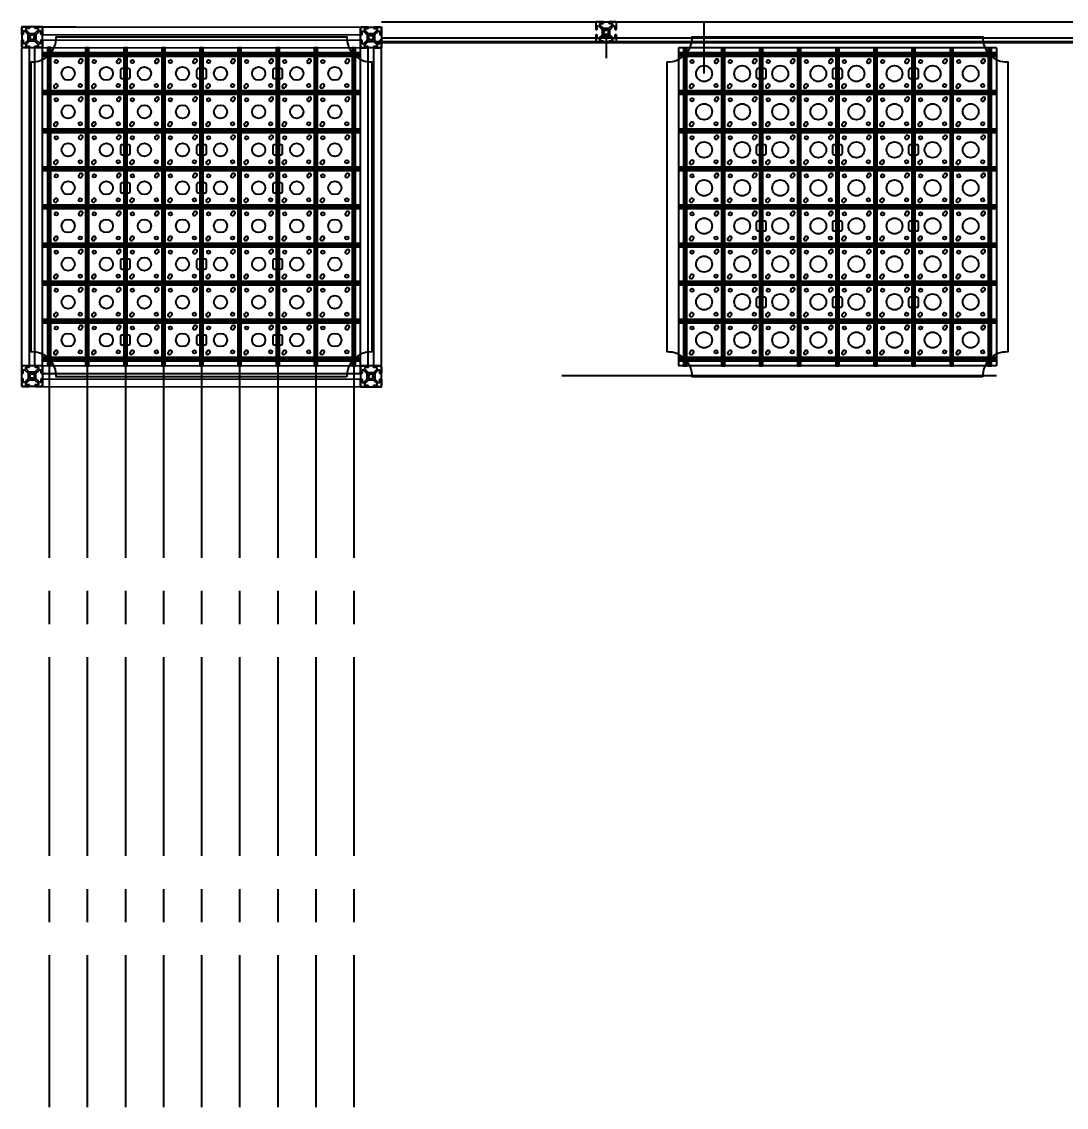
# Model space of a CAD drawing. Header units: millimetres. Extents: x -4815 to 20749, y -4662 to 5111.
# Drawn here: x 3226.88 to 3266.31, y 851.57 to 892.53 of the extents above; entities that cross this region are included whole.
import ezdxf

# ---------------------------------------------------------------- set-up
doc = ezdxf.new("R2010")
doc.units = ezdxf.units.MM
doc.header["$LTSCALE"] = 10
doc.header["$MEASUREMENT"] = 0
doc.linetypes.add('CENTER2', pattern=[1.125, 0.75, -0.125, 0.125, -0.125])
for name, color, linetype in [('A-ANNO-CNTR', 10, 'CENTER2'), ('A-SECT-___2', 2, 'Continuous'), ('A-SECT-___5', 5, 'Continuous'), ('A-TTBL-___3', 3, 'Continuous')]:
    doc.layers.add(name, color=color, linetype=linetype)

# ---------------------------------------------------------------- blocks, each defined once
blk = doc.blocks.new('8020 section')
at = {"layer": 'A-SECT-___2', "lineweight": 40, "transparency": 33554687}
for points in [[(0.393, 0.334, 0.414214), (0.334, 0.393), (0.206, 0.393), (0.123, 0.393, 0.414214), (0.103, 0.374), (0.103, 0.354, 0.414214), (0.123, 0.334), (0.216, 0.334, -0.414214), (0.236, 0.314), (0.236, 0.286, -0.198912), (0.23, 0.272), (0.108, 0.15, -0.198912), (0.094, 0.144), (-0.094, 0.144, -0.198912), (-0.108, 0.15), (-0.23, 0.272, -0.198912), (-0.236, 0.286), (-0.236, 0.314, -0.414214), (-0.216, 0.334), (-0.123, 0.334, 0.414214), (-0.103, 0.354), (-0.103, 0.374, 0.414214), (-0.123, 0.393), (-0.334, 0.393, 0.414214), (-0.394, 0.334), (-0.394, 0.123, 0.414375), (-0.374, 0.103), (-0.354, 0.103, 0.414214), (-0.334, 0.123), (-0.334, 0.216, -0.414214), (-0.314, 0.236), (-0.286, 0.236, -0.198912), (-0.272, 0.23), (-0.15, 0.108, -0.198912), (-0.144, 0.094), (-0.144, -0.094, -0.198912), (-0.15, -0.108), (-0.272, -0.23, -0.198912), (-0.286, -0.236), (-0.314, -0.236, -0.414214), (-0.334, -0.216), (-0.334, -0.123, 0.414214), (-0.354, -0.103), (-0.374, -0.103, 0.414214), (-0.394, -0.123), (-0.394, -0.334, 0.414649), (-0.334, -0.394), (-0.123, -0.394, 0.414375), (-0.103, -0.374), (-0.103, -0.354, 0.414214), (-0.123, -0.334), (-0.216, -0.334, -0.414214), (-0.236, -0.314), (-0.236, -0.286, -0.198912), (-0.23, -0.272), (-0.108, -0.15, -0.198912), (-0.094, -0.144), (0.094, -0.144, -0.198912), (0.108, -0.15), (0.23, -0.272, -0.198912), (0.236, -0.286), (0.236, -0.314, -0.414214), (0.216, -0.334), (0.123, -0.334, 0.414214), (0.103, -0.354), (0.103, -0.374, 0.414214), (0.123, -0.394), (0.334, -0.394, 0.41465), (0.393, -0.334), (0.393, -0.123, 0.414214), (0.374, -0.103), (0.354, -0.103, 0.414214), (0.334, -0.123), (0.334, -0.216, -0.414214), (0.314, -0.236), (0.286, -0.236, -0.198912), (0.272, -0.23), (0.15, -0.108, -0.198912), (0.144, -0.094), (0.144, 0.094, -0.198912), (0.15, 0.108), (0.272, 0.23, -0.198912), (0.286, 0.236), (0.314, 0.236, -0.414214), (0.334, 0.216), (0.334, 0.123, 0.414214), (0.354, 0.103), (0.374, 0.103, 0.414214), (0.393, 0.123)], [(0.091, 0.084, -0.584618), (0.076, 0.032, -0.199467), (0.076, -0.032, -0.584618), (0.091, -0.084), (0.084, -0.091, -0.584618), (0.032, -0.076, -0.199467), (-0.032, -0.076, -0.584618), (-0.084, -0.091), (-0.091, -0.084, -0.584618), (-0.076, -0.032, -0.199467), (-0.076, 0.032, -0.584618), (-0.091, 0.084), (-0.084, 0.091, -0.584618), (-0.032, 0.076, -0.199467), (0.032, 0.076, -0.584618), (0.084, 0.091)]]:
    blk.add_lwpolyline(points, format="xyb", close=True, dxfattribs=at)

msp = doc.modelspace()

# ---------------------------------------------------------------- linework, layer by layer
at = {"color": 7, "linetype": 'Continuous', "lineweight": 25, "transparency": 33554687}
msp.add_line((3240.204, 891.853), (3240.204, 892.041), dxfattribs=at)
at = {"layer": 'A-ANNO-CNTR', "lineweight": 40, "transparency": 33554687}
for p, q in [((3227.917, 879.804), (3227.917, 851.569)), ((3229.354, 879.804), (3229.354, 851.569)), ((3230.792, 879.804), (3230.792, 851.569)), ((3232.229, 879.804), (3232.229, 851.569)), ((3233.667, 879.804), (3233.667, 851.569)), ((3235.104, 879.804), (3235.104, 851.569)), ((3236.542, 879.804), (3236.542, 851.569)), ((3237.979, 879.804), (3237.979, 851.569)), ((3239.417, 879.804), (3239.417, 851.569))]:
    msp.add_line(p, q, dxfattribs=at)
at = {"layer": 'A-SECT-___5', "lineweight": 40, "transparency": 33554687}
for points in [[(3239.151, 879.126), (3228.183, 879.126, 0.436603), (3227.239, 880.07), (3227.239, 891.016, 0.436603), (3228.183, 891.96), (3239.151, 891.96, 0.436603), (3240.095, 891.016), (3240.095, 880.07, 0.436603)], [(3263.151, 879.126), (3252.183, 879.126, 0.436603), (3251.239, 880.07), (3251.239, 891.016, 0.436603), (3252.183, 891.96), (3263.151, 891.96, 0.436603), (3264.095, 891.016), (3264.095, 880.07, 0.436603)], [(3229.146, 891.003, 1.508577), (3229.065, 891.085, 1.508577)], [(3230.502, 891.085, 1.508577), (3230.584, 891.003, 1.508577)], [(3231.94, 891.085, 1.508577), (3232.021, 891.003, 1.508577)], [(3233.377, 891.085, 1.508577), (3233.459, 891.003, 1.508577)], [(3234.815, 891.085, 1.508577), (3234.896, 891.003, 1.508577)], [(3236.252, 891.085, 1.508577), (3236.334, 891.003, 1.508577)], [(3237.69, 891.085, 1.508577), (3237.771, 891.003, 1.508577)], [(3239.127, 891.085, 1.508577), (3239.209, 891.003, 1.508577)], [(3253.146, 891.003, 1.508577), (3253.065, 891.085, 1.508577)], [(3254.502, 891.085, 1.508577), (3254.584, 891.003, 1.508577)], [(3255.94, 891.085, 1.508577), (3256.021, 891.003, 1.508577)], [(3257.377, 891.085, 1.508577), (3257.459, 891.003, 1.508577)], [(3258.815, 891.085, 1.508577), (3258.896, 891.003, 1.508577)], [(3260.252, 891.085, 1.508577), (3260.334, 891.003, 1.508577)], [(3261.69, 891.085, 1.508577), (3261.771, 891.003, 1.508577)], [(3263.127, 891.085, 1.508577), (3263.209, 891.003, 1.508577)], [(3230.917, 890.386, 0.414214), (3230.979, 890.449), (3230.979, 890.699, 0.414214), (3230.917, 890.761), (3230.667, 890.761, 0.414214), (3230.604, 890.699), (3230.604, 890.449, 0.414214), (3230.667, 890.386)], [(3233.792, 890.386, 0.414214), (3233.854, 890.449), (3233.854, 890.699, 0.414214), (3233.792, 890.761), (3233.542, 890.761, 0.414214), (3233.479, 890.699), (3233.479, 890.449, 0.414214), (3233.542, 890.386)], [(3236.667, 890.386, 0.414214), (3236.729, 890.449), (3236.729, 890.699, 0.414214), (3236.667, 890.761), (3236.417, 890.761, 0.414214), (3236.354, 890.699), (3236.354, 890.449, 0.414214), (3236.417, 890.386)], [(3254.917, 890.386, 0.414214), (3254.979, 890.449), (3254.979, 890.699, 0.414214), (3254.917, 890.761), (3254.667, 890.761, 0.414214), (3254.604, 890.699), (3254.604, 890.449, 0.414214), (3254.667, 890.386)], [(3257.792, 890.386, 0.414214), (3257.854, 890.449), (3257.854, 890.699, 0.414214), (3257.792, 890.761), (3257.542, 890.761, 0.414214), (3257.479, 890.699), (3257.479, 890.449, 0.414214), (3257.542, 890.386)], [(3260.667, 890.386, 0.414214), (3260.729, 890.449), (3260.729, 890.699, 0.414214), (3260.667, 890.761), (3260.417, 890.761, 0.414214), (3260.354, 890.699), (3260.354, 890.449, 0.414214), (3260.417, 890.386)], [(3228.206, 890.063, 1.508577), (3228.125, 890.145, 1.508577)], [(3229.562, 890.145, 1.508577), (3229.644, 890.063, 1.508577)], [(3231, 890.145, 1.508577), (3231.081, 890.063, 1.508577)], [(3232.437, 890.145, 1.508577), (3232.519, 890.063, 1.508577)], [(3233.875, 890.145, 1.508577), (3233.956, 890.063, 1.508577)], [(3235.312, 890.145, 1.508577), (3235.394, 890.063, 1.508577)], [(3236.75, 890.145, 1.508577), (3236.831, 890.063, 1.508577)], [(3238.187, 890.145, 1.508577), (3238.269, 890.063, 1.508577)], [(3252.206, 890.063, 1.508577), (3252.125, 890.145, 1.508577)], [(3253.562, 890.145, 1.508577), (3253.644, 890.063, 1.508577)], [(3255, 890.145, 1.508577), (3255.081, 890.063, 1.508577)], [(3256.437, 890.145, 1.508577), (3256.519, 890.063, 1.508577)], [(3257.875, 890.145, 1.508577), (3257.956, 890.063, 1.508577)], [(3259.312, 890.145, 1.508577), (3259.394, 890.063, 1.508577)], [(3260.75, 890.145, 1.508577), (3260.831, 890.063, 1.508577)], [(3262.187, 890.145, 1.508577), (3262.269, 890.063, 1.508577)], [(3229.146, 889.566, 1.508577), (3229.065, 889.647, 1.508577)], [(3230.584, 889.566, 1.508577), (3230.502, 889.647, 1.508577)], [(3232.021, 889.566, 1.508577), (3231.94, 889.647, 1.508577)], [(3233.459, 889.566, 1.508577), (3233.377, 889.647, 1.508577)], [(3234.896, 889.566, 1.508577), (3234.815, 889.647, 1.508577)], [(3236.334, 889.566, 1.508577), (3236.252, 889.647, 1.508577)], [(3237.771, 889.566, 1.508577), (3237.69, 889.647, 1.508577)], [(3239.209, 889.566, 1.508577), (3239.127, 889.647, 1.508577)], [(3253.146, 889.566, 1.508577), (3253.065, 889.647, 1.508577)], [(3254.584, 889.566, 1.508577), (3254.502, 889.647, 1.508577)], [(3256.021, 889.566, 1.508577), (3255.94, 889.647, 1.508577)], [(3257.459, 889.566, 1.508577), (3257.377, 889.647, 1.508577)], [(3258.896, 889.566, 1.508577), (3258.815, 889.647, 1.508577)], [(3260.334, 889.566, 1.508577), (3260.252, 889.647, 1.508577)], [(3261.771, 889.566, 1.508577), (3261.69, 889.647, 1.508577)], [(3263.209, 889.566, 1.508577), (3263.127, 889.647, 1.508577)], [(3228.206, 888.626, 1.508577), (3228.125, 888.707, 1.508577)], [(3229.644, 888.626, 1.508577), (3229.562, 888.707, 1.508577)], [(3231.081, 888.626, 1.508577), (3231, 888.707, 1.508577)], [(3232.519, 888.626, 1.508577), (3232.437, 888.707, 1.508577)], [(3233.956, 888.626, 1.508577), (3233.875, 888.707, 1.508577)], [(3235.394, 888.626, 1.508577), (3235.312, 888.707, 1.508577)], [(3236.831, 888.626, 1.508577), (3236.75, 888.707, 1.508577)], [(3238.269, 888.626, 1.508577), (3238.187, 888.707, 1.508577)], [(3252.206, 888.626, 1.508577), (3252.125, 888.707, 1.508577)], [(3253.644, 888.626, 1.508577), (3253.562, 888.707, 1.508577)], [(3255.081, 888.626, 1.508577), (3255, 888.707, 1.508577)], [(3256.519, 888.626, 1.508577), (3256.437, 888.707, 1.508577)], [(3257.956, 888.626, 1.508577), (3257.875, 888.707, 1.508577)], [(3259.394, 888.626, 1.508577), (3259.312, 888.707, 1.508577)], [(3260.831, 888.626, 1.508577), (3260.75, 888.707, 1.508577)], [(3262.269, 888.626, 1.508577), (3262.187, 888.707, 1.508577)], [(3229.146, 888.128, 1.508577), (3229.065, 888.21, 1.508577)], [(3230.584, 888.128, 1.508577), (3230.502, 888.21, 1.508577)], [(3232.021, 888.128, 1.508577), (3231.94, 888.21, 1.508577)], [(3233.459, 888.128, 1.508577), (3233.377, 888.21, 1.508577)], [(3234.896, 888.128, 1.508577), (3234.815, 888.21, 1.508577)], [(3236.334, 888.128, 1.508577), (3236.252, 888.21, 1.508577)], [(3237.771, 888.128, 1.508577), (3237.69, 888.21, 1.508577)], [(3239.209, 888.128, 1.508577), (3239.127, 888.21, 1.508577)], [(3253.146, 888.128, 1.508577), (3253.065, 888.21, 1.508577)], [(3254.584, 888.128, 1.508577), (3254.502, 888.21, 1.508577)], [(3256.021, 888.128, 1.508577), (3255.94, 888.21, 1.508577)], [(3257.459, 888.128, 1.508577), (3257.377, 888.21, 1.508577)], [(3258.896, 888.128, 1.508577), (3258.815, 888.21, 1.508577)], [(3260.334, 888.128, 1.508577), (3260.252, 888.21, 1.508577)], [(3261.771, 888.128, 1.508577), (3261.69, 888.21, 1.508577)], [(3263.209, 888.128, 1.508577), (3263.127, 888.21, 1.508577)], [(3230.917, 887.511, 0.414214), (3230.979, 887.574), (3230.979, 887.824, 0.414214), (3230.917, 887.886), (3230.667, 887.886, 0.414214), (3230.604, 887.824), (3230.604, 887.574, 0.414214), (3230.667, 887.511)], [(3233.792, 887.511, 0.414214), (3233.854, 887.574), (3233.854, 887.824, 0.414214), (3233.792, 887.886), (3233.542, 887.886, 0.414214), (3233.479, 887.824), (3233.479, 887.574, 0.414214), (3233.542, 887.511)], [(3236.667, 887.511, 0.414214), (3236.729, 887.574), (3236.729, 887.824, 0.414214), (3236.667, 887.886), (3236.417, 887.886, 0.414214), (3236.354, 887.824), (3236.354, 887.574, 0.414214), (3236.417, 887.511)], [(3254.917, 887.511, 0.414214), (3254.979, 887.574), (3254.979, 887.824, 0.414214), (3254.917, 887.886), (3254.667, 887.886, 0.414214), (3254.604, 887.824), (3254.604, 887.574, 0.414214), (3254.667, 887.511)], [(3257.792, 887.511, 0.414214), (3257.854, 887.574), (3257.854, 887.824, 0.414214), (3257.792, 887.886), (3257.542, 887.886, 0.414214), (3257.479, 887.824), (3257.479, 887.574, 0.414214), (3257.542, 887.511)], [(3260.667, 887.511, 0.414214), (3260.729, 887.574), (3260.729, 887.824, 0.414214), (3260.667, 887.886), (3260.417, 887.886, 0.414214), (3260.354, 887.824), (3260.354, 887.574, 0.414214), (3260.417, 887.511)], [(3228.206, 887.188, 1.508577), (3228.125, 887.27, 1.508577)], [(3229.644, 887.188, 1.508577), (3229.562, 887.27, 1.508577)], [(3231.081, 887.188, 1.508577), (3231, 887.27, 1.508577)], [(3232.519, 887.188, 1.508577), (3232.437, 887.27, 1.508577)], [(3233.956, 887.188, 1.508577), (3233.875, 887.27, 1.508577)], [(3235.394, 887.188, 1.508577), (3235.312, 887.27, 1.508577)], [(3236.831, 887.188, 1.508577), (3236.75, 887.27, 1.508577)], [(3238.269, 887.188, 1.508577), (3238.187, 887.27, 1.508577)], [(3252.206, 887.188, 1.508577), (3252.125, 887.27, 1.508577)], [(3253.644, 887.188, 1.508577), (3253.562, 887.27, 1.508577)], [(3255.081, 887.188, 1.508577), (3255, 887.27, 1.508577)], [(3256.519, 887.188, 1.508577), (3256.437, 887.27, 1.508577)], [(3257.956, 887.188, 1.508577), (3257.875, 887.27, 1.508577)], [(3259.394, 887.188, 1.508577), (3259.312, 887.27, 1.508577)], [(3260.831, 887.188, 1.508577), (3260.75, 887.27, 1.508577)], [(3262.269, 887.188, 1.508577), (3262.187, 887.27, 1.508577)], [(3230.502, 886.772, 1.508577), (3230.584, 886.691, 1.508577)], [(3231.94, 886.772, 1.508577), (3232.021, 886.691, 1.508577)], [(3233.377, 886.772, 1.508577), (3233.459, 886.691, 1.508577)], [(3234.815, 886.772, 1.508577), (3234.896, 886.691, 1.508577)], [(3236.252, 886.772, 1.508577), (3236.334, 886.691, 1.508577)], [(3237.69, 886.772, 1.508577), (3237.771, 886.691, 1.508577)], [(3239.127, 886.772, 1.508577), (3239.209, 886.691, 1.508577)], [(3254.502, 886.772, 1.508577), (3254.584, 886.691, 1.508577)], [(3255.94, 886.772, 1.508577), (3256.021, 886.691, 1.508577)], [(3257.377, 886.772, 1.508577), (3257.459, 886.691, 1.508577)], [(3258.815, 886.772, 1.508577), (3258.896, 886.691, 1.508577)], [(3260.252, 886.772, 1.508577), (3260.334, 886.691, 1.508577)], [(3261.69, 886.772, 1.508577), (3261.771, 886.691, 1.508577)], [(3263.127, 886.772, 1.508577), (3263.209, 886.691, 1.508577)], [(3230.917, 886.074, 0.414214), (3230.979, 886.136), (3230.979, 886.386, 0.414214), (3230.917, 886.449), (3230.667, 886.449, 0.414214), (3230.604, 886.386), (3230.604, 886.136, 0.414214), (3230.667, 886.074)], [(3233.792, 886.074, 0.414214), (3233.854, 886.136), (3233.854, 886.386, 0.414214), (3233.792, 886.449), (3233.542, 886.449, 0.414214), (3233.479, 886.386), (3233.479, 886.136, 0.414214), (3233.542, 886.074)], [(3236.667, 886.074, 0.414214), (3236.729, 886.136), (3236.729, 886.386, 0.414214), (3236.667, 886.449), (3236.417, 886.449, 0.414214), (3236.354, 886.386), (3236.354, 886.136, 0.414214), (3236.417, 886.074)], [(3229.562, 885.832, 1.508577), (3229.644, 885.751, 1.508577)], [(3231, 885.832, 1.508577), (3231.081, 885.751, 1.508577)], [(3232.437, 885.832, 1.508577), (3232.519, 885.751, 1.508577)], [(3233.875, 885.832, 1.508577), (3233.956, 885.751, 1.508577)], [(3235.312, 885.832, 1.508577), (3235.394, 885.751, 1.508577)], [(3236.75, 885.832, 1.508577), (3236.831, 885.751, 1.508577)], [(3238.187, 885.832, 1.508577), (3238.269, 885.751, 1.508577)], [(3253.562, 885.832, 1.508577), (3253.644, 885.751, 1.508577)], [(3255, 885.832, 1.508577), (3255.081, 885.751, 1.508577)], [(3256.437, 885.832, 1.508577), (3256.519, 885.751, 1.508577)], [(3257.875, 885.832, 1.508577), (3257.956, 885.751, 1.508577)], [(3259.312, 885.832, 1.508577), (3259.394, 885.751, 1.508577)], [(3260.75, 885.832, 1.508577), (3260.831, 885.751, 1.508577)], [(3262.187, 885.832, 1.508577), (3262.269, 885.751, 1.508577)], [(3229.146, 885.253, 1.508577), (3229.065, 885.335, 1.508577)], [(3230.584, 885.253, 1.508577), (3230.502, 885.335, 1.508577)], [(3232.021, 885.253, 1.508577), (3231.94, 885.335, 1.508577)], [(3233.459, 885.253, 1.508577), (3233.377, 885.335, 1.508577)], [(3234.896, 885.253, 1.508577), (3234.815, 885.335, 1.508577)], [(3236.334, 885.253, 1.508577), (3236.252, 885.335, 1.508577)], [(3237.771, 885.253, 1.508577), (3237.69, 885.335, 1.508577)], [(3239.209, 885.253, 1.508577), (3239.127, 885.335, 1.508577)], [(3253.146, 885.253, 1.508577), (3253.065, 885.335, 1.508577)], [(3254.584, 885.253, 1.508577), (3254.502, 885.335, 1.508577)], [(3256.021, 885.253, 1.508577), (3255.94, 885.335, 1.508577)], [(3257.459, 885.253, 1.508577), (3257.377, 885.335, 1.508577)], [(3258.896, 885.253, 1.508577), (3258.815, 885.335, 1.508577)], [(3260.334, 885.253, 1.508577), (3260.252, 885.335, 1.508577)], [(3261.771, 885.253, 1.508577), (3261.69, 885.335, 1.508577)], [(3263.209, 885.253, 1.508577), (3263.127, 885.335, 1.508577)], [(3254.917, 884.636, 0.414214), (3254.979, 884.699), (3254.979, 884.949, 0.414214), (3254.917, 885.011), (3254.667, 885.011, 0.414214), (3254.604, 884.949), (3254.604, 884.699, 0.414214), (3254.667, 884.636)], [(3257.792, 884.636, 0.414214), (3257.854, 884.699), (3257.854, 884.949, 0.414214), (3257.792, 885.011), (3257.542, 885.011, 0.414214), (3257.479, 884.949), (3257.479, 884.699, 0.414214), (3257.542, 884.636)], [(3260.667, 884.636, 0.414214), (3260.729, 884.699), (3260.729, 884.949, 0.414214), (3260.667, 885.011), (3260.417, 885.011, 0.414214), (3260.354, 884.949), (3260.354, 884.699, 0.414214), (3260.417, 884.636)], [(3228.206, 884.313, 1.508577), (3228.125, 884.395, 1.508577)], [(3229.644, 884.313, 1.508577), (3229.562, 884.395, 1.508577)], [(3231.081, 884.313, 1.508577), (3231, 884.395, 1.508577)], [(3232.519, 884.313, 1.508577), (3232.437, 884.395, 1.508577)], [(3233.956, 884.313, 1.508577), (3233.875, 884.395, 1.508577)], [(3235.394, 884.313, 1.508577), (3235.312, 884.395, 1.508577)], [(3236.831, 884.313, 1.508577), (3236.75, 884.395, 1.508577)], [(3238.269, 884.313, 1.508577), (3238.187, 884.395, 1.508577)], [(3252.206, 884.313, 1.508577), (3252.125, 884.395, 1.508577)], [(3253.644, 884.313, 1.508577), (3253.562, 884.395, 1.508577)], [(3255.081, 884.313, 1.508577), (3255, 884.395, 1.508577)], [(3256.519, 884.313, 1.508577), (3256.437, 884.395, 1.508577)], [(3257.956, 884.313, 1.508577), (3257.875, 884.395, 1.508577)], [(3259.394, 884.313, 1.508577), (3259.312, 884.395, 1.508577)], [(3260.831, 884.313, 1.508577), (3260.75, 884.395, 1.508577)], [(3262.269, 884.313, 1.508577), (3262.187, 884.395, 1.508577)], [(3230.502, 883.897, 1.508577), (3230.584, 883.816, 1.508577)], [(3231.94, 883.897, 1.508577), (3232.021, 883.816, 1.508577)], [(3233.377, 883.897, 1.508577), (3233.459, 883.816, 1.508577)], [(3234.815, 883.897, 1.508577), (3234.896, 883.816, 1.508577)], [(3236.252, 883.897, 1.508577), (3236.334, 883.816, 1.508577)], [(3237.69, 883.897, 1.508577), (3237.771, 883.816, 1.508577)], [(3239.127, 883.897, 1.508577), (3239.209, 883.816, 1.508577)], [(3254.502, 883.897, 1.508577), (3254.584, 883.816, 1.508577)], [(3255.94, 883.897, 1.508577), (3256.021, 883.816, 1.508577)], [(3257.377, 883.897, 1.508577), (3257.459, 883.816, 1.508577)], [(3258.815, 883.897, 1.508577), (3258.896, 883.816, 1.508577)], [(3260.252, 883.897, 1.508577), (3260.334, 883.816, 1.508577)], [(3261.69, 883.897, 1.508577), (3261.771, 883.816, 1.508577)], [(3263.127, 883.897, 1.508577), (3263.209, 883.816, 1.508577)], [(3230.917, 883.199, 0.414214), (3230.979, 883.261), (3230.979, 883.511, 0.414214), (3230.917, 883.574), (3230.667, 883.574, 0.414214), (3230.604, 883.511), (3230.604, 883.261, 0.414214), (3230.667, 883.199)], [(3233.792, 883.199, 0.414214), (3233.854, 883.261), (3233.854, 883.511, 0.414214), (3233.792, 883.574), (3233.542, 883.574, 0.414214), (3233.479, 883.511), (3233.479, 883.261, 0.414214), (3233.542, 883.199)], [(3236.667, 883.199, 0.414214), (3236.729, 883.261), (3236.729, 883.511, 0.414214), (3236.667, 883.574), (3236.417, 883.574, 0.414214), (3236.354, 883.511), (3236.354, 883.261, 0.414214), (3236.417, 883.199)], [(3229.562, 882.957, 1.508577), (3229.644, 882.876, 1.508577)], [(3231, 882.957, 1.508577), (3231.081, 882.876, 1.508577)], [(3232.437, 882.957, 1.508577), (3232.519, 882.876, 1.508577)], [(3233.875, 882.957, 1.508577), (3233.956, 882.876, 1.508577)], [(3235.312, 882.957, 1.508577), (3235.394, 882.876, 1.508577)], [(3236.75, 882.957, 1.508577), (3236.831, 882.876, 1.508577)], [(3238.187, 882.957, 1.508577), (3238.269, 882.876, 1.508577)], [(3253.562, 882.957, 1.508577), (3253.644, 882.876, 1.508577)], [(3255, 882.957, 1.508577), (3255.081, 882.876, 1.508577)], [(3256.437, 882.957, 1.508577), (3256.519, 882.876, 1.508577)], [(3257.875, 882.957, 1.508577), (3257.956, 882.876, 1.508577)], [(3259.312, 882.957, 1.508577), (3259.394, 882.876, 1.508577)], [(3260.75, 882.957, 1.508577), (3260.831, 882.876, 1.508577)], [(3262.187, 882.957, 1.508577), (3262.269, 882.876, 1.508577)], [(3230.502, 882.46, 1.508577), (3230.584, 882.378, 1.508577)], [(3231.94, 882.46, 1.508577), (3232.021, 882.378, 1.508577)], [(3233.377, 882.46, 1.508577), (3233.459, 882.378, 1.508577)], [(3234.815, 882.46, 1.508577), (3234.896, 882.378, 1.508577)], [(3236.252, 882.46, 1.508577), (3236.334, 882.378, 1.508577)], [(3237.69, 882.46, 1.508577), (3237.771, 882.378, 1.508577)], [(3239.127, 882.46, 1.508577), (3239.209, 882.378, 1.508577)], [(3254.502, 882.46, 1.508577), (3254.584, 882.378, 1.508577)], [(3255.94, 882.46, 1.508577), (3256.021, 882.378, 1.508577)], [(3257.377, 882.46, 1.508577), (3257.459, 882.378, 1.508577)], [(3258.815, 882.46, 1.508577), (3258.896, 882.378, 1.508577)], [(3260.252, 882.46, 1.508577), (3260.334, 882.378, 1.508577)], [(3261.69, 882.46, 1.508577), (3261.771, 882.378, 1.508577)], [(3263.127, 882.46, 1.508577), (3263.209, 882.378, 1.508577)], [(3254.917, 881.761, 0.414214), (3254.979, 881.824), (3254.979, 882.074, 0.414214), (3254.917, 882.136), (3254.667, 882.136, 0.414214), (3254.604, 882.074), (3254.604, 881.824, 0.414214), (3254.667, 881.761)], [(3257.792, 881.761, 0.414214), (3257.854, 881.824), (3257.854, 882.074, 0.414214), (3257.792, 882.136), (3257.542, 882.136, 0.414214), (3257.479, 882.074), (3257.479, 881.824, 0.414214), (3257.542, 881.761)], [(3260.667, 881.761, 0.414214), (3260.729, 881.824), (3260.729, 882.074, 0.414214), (3260.667, 882.136), (3260.417, 882.136, 0.414214), (3260.354, 882.074), (3260.354, 881.824, 0.414214), (3260.417, 881.761)], [(3229.562, 881.52, 1.508577), (3229.644, 881.438, 1.508577)], [(3231, 881.52, 1.508577), (3231.081, 881.438, 1.508577)], [(3232.437, 881.52, 1.508577), (3232.519, 881.438, 1.508577)], [(3233.875, 881.52, 1.508577), (3233.956, 881.438, 1.508577)], [(3235.312, 881.52, 1.508577), (3235.394, 881.438, 1.508577)], [(3236.75, 881.52, 1.508577), (3236.831, 881.438, 1.508577)], [(3238.187, 881.52, 1.508577), (3238.269, 881.438, 1.508577)], [(3253.562, 881.52, 1.508577), (3253.644, 881.438, 1.508577)], [(3255, 881.52, 1.508577), (3255.081, 881.438, 1.508577)], [(3256.437, 881.52, 1.508577), (3256.519, 881.438, 1.508577)], [(3257.875, 881.52, 1.508577), (3257.956, 881.438, 1.508577)], [(3259.312, 881.52, 1.508577), (3259.394, 881.438, 1.508577)], [(3260.75, 881.52, 1.508577), (3260.831, 881.438, 1.508577)], [(3262.187, 881.52, 1.508577), (3262.269, 881.438, 1.508577)], [(3230.502, 881.033, 1.508577), (3230.584, 880.952, 1.508577)], [(3231.94, 881.033, 1.508577), (3232.021, 880.952, 1.508577)], [(3233.377, 881.033, 1.508577), (3233.459, 880.952, 1.508577)], [(3234.815, 881.033, 1.508577), (3234.896, 880.952, 1.508577)], [(3236.252, 881.033, 1.508577), (3236.334, 880.952, 1.508577)], [(3237.69, 881.033, 1.508577), (3237.771, 880.952, 1.508577)], [(3239.127, 881.033, 1.508577), (3239.209, 880.952, 1.508577)], [(3254.502, 881.033, 1.508577), (3254.584, 880.952, 1.508577)], [(3255.94, 881.033, 1.508577), (3256.021, 880.952, 1.508577)], [(3257.377, 881.033, 1.508577), (3257.459, 880.952, 1.508577)], [(3258.815, 881.033, 1.508577), (3258.896, 880.952, 1.508577)], [(3260.252, 881.033, 1.508577), (3260.334, 880.952, 1.508577)], [(3261.69, 881.033, 1.508577), (3261.771, 880.952, 1.508577)], [(3263.127, 881.033, 1.508577), (3263.209, 880.952, 1.508577)], [(3230.917, 880.335, 0.414214), (3230.979, 880.397), (3230.979, 880.647, 0.414214), (3230.917, 880.71), (3230.667, 880.71, 0.414214), (3230.604, 880.647), (3230.604, 880.397, 0.414214), (3230.667, 880.335)], [(3233.792, 880.335, 0.414214), (3233.854, 880.397), (3233.854, 880.647, 0.414214), (3233.792, 880.71), (3233.542, 880.71, 0.414214), (3233.479, 880.647), (3233.479, 880.397, 0.414214), (3233.542, 880.335)], [(3236.667, 880.335, 0.414214), (3236.729, 880.397), (3236.729, 880.647, 0.414214), (3236.667, 880.71), (3236.417, 880.71, 0.414214), (3236.354, 880.647), (3236.354, 880.397, 0.414214), (3236.417, 880.335)], [(3229.562, 880.093, 1.508577), (3229.644, 880.012, 1.508577)], [(3231, 880.093, 1.508577), (3231.081, 880.012, 1.508577)], [(3232.437, 880.093, 1.508577), (3232.519, 880.012, 1.508577)], [(3233.875, 880.093, 1.508577), (3233.956, 880.012, 1.508577)], [(3235.312, 880.093, 1.508577), (3235.394, 880.012, 1.508577)], [(3236.75, 880.093, 1.508577), (3236.831, 880.012, 1.508577)], [(3238.187, 880.093, 1.508577), (3238.269, 880.012, 1.508577)], [(3253.562, 880.093, 1.508577), (3253.644, 880.012, 1.508577)], [(3255, 880.093, 1.508577), (3255.081, 880.012, 1.508577)], [(3256.437, 880.093, 1.508577), (3256.519, 880.012, 1.508577)], [(3257.875, 880.093, 1.508577), (3257.956, 880.012, 1.508577)], [(3259.312, 880.093, 1.508577), (3259.394, 880.012, 1.508577)], [(3260.75, 880.093, 1.508577), (3260.831, 880.012, 1.508577)], [(3262.187, 880.093, 1.508577), (3262.269, 880.012, 1.508577)]]:
    msp.add_lwpolyline(points, format="xyb", close=True, dxfattribs=at)
for centre, radius in [((3228.183, 891.027), 0.0625), ((3229.62, 891.027), 0.0625), ((3231.058, 891.027), 0.0625), ((3232.495, 891.027), 0.0625), ((3233.933, 891.027), 0.0625), ((3235.37, 891.027), 0.0625), ((3236.808, 891.027), 0.0625), ((3238.245, 891.027), 0.0625), ((3252.183, 891.027), 0.0625), ((3253.62, 891.027), 0.0625), ((3255.058, 891.027), 0.0625), ((3256.495, 891.027), 0.0625), ((3257.933, 891.027), 0.0625), ((3259.37, 891.027), 0.0625), ((3260.808, 891.027), 0.0625), ((3262.245, 891.027), 0.0625), ((3228.635, 890.574), 0.25), ((3230.073, 890.574), 0.25), ((3231.51, 890.574), 0.25), ((3232.948, 890.574), 0.25), ((3234.385, 890.574), 0.25), ((3235.823, 890.574), 0.25), ((3237.26, 890.574), 0.25), ((3238.698, 890.574), 0.25), ((3252.635, 890.574), 0.3), ((3254.073, 890.574), 0.3), ((3255.51, 890.574), 0.3), ((3256.948, 890.574), 0.3), ((3258.385, 890.574), 0.3), ((3259.823, 890.574), 0.3), ((3261.26, 890.574), 0.3), ((3262.698, 890.574), 0.3), ((3229.088, 890.121), 0.0625), ((3230.526, 890.121), 0.0625), ((3231.963, 890.121), 0.0625), ((3233.401, 890.121), 0.0625), ((3234.838, 890.121), 0.0625), ((3236.276, 890.121), 0.0625), ((3237.713, 890.121), 0.0625), ((3239.151, 890.121), 0.0625), ((3253.088, 890.121), 0.0625), ((3254.526, 890.121), 0.0625), ((3255.963, 890.121), 0.0625), ((3257.401, 890.121), 0.0625), ((3258.838, 890.121), 0.0625), ((3260.276, 890.121), 0.0625), ((3261.713, 890.121), 0.0625), ((3263.151, 890.121), 0.0625), ((3228.183, 889.589), 0.0625), ((3228.635, 889.136), 0.25), ((3229.62, 889.589), 0.0625), ((3230.073, 889.136), 0.25), ((3231.058, 889.589), 0.0625), ((3231.51, 889.136), 0.25), ((3232.495, 889.589), 0.0625), ((3232.948, 889.136), 0.25), ((3233.933, 889.589), 0.0625), ((3234.385, 889.136), 0.25), ((3235.37, 889.589), 0.0625), ((3235.823, 889.136), 0.25), ((3236.808, 889.589), 0.0625), ((3237.26, 889.136), 0.25), ((3238.245, 889.589), 0.0625), ((3238.698, 889.136), 0.25), ((3252.183, 889.589), 0.0625), ((3252.635, 889.136), 0.3), ((3253.62, 889.589), 0.0625), ((3254.073, 889.136), 0.3), ((3255.058, 889.589), 0.0625), ((3255.51, 889.136), 0.3), ((3256.495, 889.589), 0.0625), ((3256.948, 889.136), 0.3), ((3257.933, 889.589), 0.0625), ((3258.385, 889.136), 0.3), ((3259.37, 889.589), 0.0625), ((3259.823, 889.136), 0.3), ((3260.808, 889.589), 0.0625), ((3261.26, 889.136), 0.3), ((3262.245, 889.589), 0.0625), ((3262.698, 889.136), 0.3), ((3229.088, 888.684), 0.0625), ((3230.526, 888.684), 0.0625), ((3231.963, 888.684), 0.0625), ((3233.401, 888.684), 0.0625), ((3234.838, 888.684), 0.0625), ((3236.276, 888.684), 0.0625), ((3237.713, 888.684), 0.0625), ((3239.151, 888.684), 0.0625), ((3253.088, 888.684), 0.0625), ((3254.526, 888.684), 0.0625), ((3255.963, 888.684), 0.0625), ((3257.401, 888.684), 0.0625), ((3258.838, 888.684), 0.0625), ((3260.276, 888.684), 0.0625), ((3261.713, 888.684), 0.0625), ((3263.151, 888.684), 0.0625), ((3228.183, 888.152), 0.0625), ((3229.62, 888.152), 0.0625), ((3231.058, 888.152), 0.0625), ((3232.495, 888.152), 0.0625), ((3233.933, 888.152), 0.0625), ((3235.37, 888.152), 0.0625), ((3236.808, 888.152), 0.0625), ((3238.245, 888.152), 0.0625), ((3252.183, 888.152), 0.0625), ((3253.62, 888.152), 0.0625), ((3255.058, 888.152), 0.0625), ((3256.495, 888.152), 0.0625), ((3257.933, 888.152), 0.0625), ((3259.37, 888.152), 0.0625), ((3260.808, 888.152), 0.0625), ((3262.245, 888.152), 0.0625), ((3228.635, 887.699), 0.25), ((3230.073, 887.699), 0.25), ((3231.51, 887.699), 0.25), ((3232.948, 887.699), 0.25), ((3234.385, 887.699), 0.25), ((3235.823, 887.699), 0.25), ((3237.26, 887.699), 0.25), ((3238.698, 887.699), 0.25), ((3252.635, 887.699), 0.3), ((3254.073, 887.699), 0.3), ((3255.51, 887.699), 0.3), ((3256.948, 887.699), 0.3), ((3258.385, 887.699), 0.3), ((3259.823, 887.699), 0.3), ((3261.26, 887.699), 0.3), ((3262.698, 887.699), 0.3), ((3229.088, 887.246), 0.0625), ((3230.526, 887.246), 0.0625), ((3231.963, 887.246), 0.0625), ((3233.401, 887.246), 0.0625), ((3234.838, 887.246), 0.0625), ((3236.276, 887.246), 0.0625), ((3237.713, 887.246), 0.0625), ((3239.151, 887.246), 0.0625), ((3253.088, 887.246), 0.0625), ((3254.526, 887.246), 0.0625), ((3255.963, 887.246), 0.0625), ((3257.401, 887.246), 0.0625), ((3258.838, 887.246), 0.0625), ((3260.276, 887.246), 0.0625), ((3261.713, 887.246), 0.0625), ((3263.151, 887.246), 0.0625), ((3228.183, 886.714), 0.0625), ((3228.635, 886.261), 0.25), ((3229.62, 886.714), 0.0625), ((3230.073, 886.261), 0.25), ((3231.058, 886.714), 0.0625), ((3231.51, 886.261), 0.25), ((3232.495, 886.714), 0.0625), ((3232.948, 886.261), 0.25), ((3233.933, 886.714), 0.0625), ((3234.385, 886.261), 0.25), ((3235.37, 886.714), 0.0625), ((3235.823, 886.261), 0.25), ((3236.808, 886.714), 0.0625), ((3237.26, 886.261), 0.25), ((3238.245, 886.714), 0.0625), ((3238.698, 886.261), 0.25), ((3252.183, 886.714), 0.0625), ((3252.635, 886.261), 0.3), ((3253.62, 886.714), 0.0625), ((3254.073, 886.261), 0.3), ((3255.058, 886.714), 0.0625), ((3255.51, 886.261), 0.3), ((3256.495, 886.714), 0.0625), ((3256.948, 886.261), 0.3), ((3257.933, 886.714), 0.0625), ((3258.385, 886.261), 0.3), ((3259.37, 886.714), 0.0625), ((3259.823, 886.261), 0.3), ((3260.808, 886.714), 0.0625), ((3261.26, 886.261), 0.3), ((3262.245, 886.714), 0.0625), ((3262.698, 886.261), 0.3), ((3229.088, 885.809), 0.0625), ((3230.526, 885.809), 0.0625), ((3231.963, 885.809), 0.0625), ((3233.401, 885.809), 0.0625), ((3234.838, 885.809), 0.0625), ((3236.276, 885.809), 0.0625), ((3237.713, 885.809), 0.0625), ((3239.151, 885.809), 0.0625), ((3253.088, 885.809), 0.0625), ((3254.526, 885.809), 0.0625), ((3255.963, 885.809), 0.0625), ((3257.401, 885.809), 0.0625), ((3258.838, 885.809), 0.0625), ((3260.276, 885.809), 0.0625), ((3261.713, 885.809), 0.0625), ((3263.151, 885.809), 0.0625), ((3228.183, 885.277), 0.0625), ((3229.62, 885.277), 0.0625), ((3231.058, 885.277), 0.0625), ((3232.495, 885.277), 0.0625), ((3233.933, 885.277), 0.0625), ((3235.37, 885.277), 0.0625), ((3236.808, 885.277), 0.0625), ((3238.245, 885.277), 0.0625), ((3252.183, 885.277), 0.0625), ((3253.62, 885.277), 0.0625), ((3255.058, 885.277), 0.0625), ((3256.495, 885.277), 0.0625), ((3257.933, 885.277), 0.0625), ((3259.37, 885.277), 0.0625), ((3260.808, 885.277), 0.0625), ((3262.245, 885.277), 0.0625), ((3228.635, 884.824), 0.25), ((3230.073, 884.824), 0.25), ((3231.51, 884.824), 0.25), ((3232.948, 884.824), 0.25), ((3234.385, 884.824), 0.25), ((3235.823, 884.824), 0.25), ((3237.26, 884.824), 0.25), ((3238.698, 884.824), 0.25), ((3252.635, 884.824), 0.3), ((3254.073, 884.824), 0.3), ((3255.51, 884.824), 0.3), ((3256.948, 884.824), 0.3), ((3258.385, 884.824), 0.3), ((3259.823, 884.824), 0.3), ((3261.26, 884.824), 0.3), ((3262.698, 884.824), 0.3), ((3229.088, 884.371), 0.0625), ((3230.526, 884.371), 0.0625), ((3231.963, 884.371), 0.0625), ((3233.401, 884.371), 0.0625), ((3234.838, 884.371), 0.0625), ((3236.276, 884.371), 0.0625), ((3237.713, 884.371), 0.0625), ((3239.151, 884.371), 0.0625), ((3253.088, 884.371), 0.0625), ((3254.526, 884.371), 0.0625), ((3255.963, 884.371), 0.0625), ((3257.401, 884.371), 0.0625), ((3258.838, 884.371), 0.0625), ((3260.276, 884.371), 0.0625), ((3261.713, 884.371), 0.0625), ((3263.151, 884.371), 0.0625), ((3228.183, 883.839), 0.0625), ((3228.635, 883.386), 0.25), ((3229.62, 883.839), 0.0625), ((3230.073, 883.386), 0.25), ((3231.058, 883.839), 0.0625), ((3231.51, 883.386), 0.25), ((3232.495, 883.839), 0.0625), ((3232.948, 883.386), 0.25), ((3233.933, 883.839), 0.0625), ((3234.385, 883.386), 0.25), ((3235.37, 883.839), 0.0625), ((3235.823, 883.386), 0.25), ((3236.808, 883.839), 0.0625), ((3237.26, 883.386), 0.25), ((3238.245, 883.839), 0.0625), ((3238.698, 883.386), 0.25), ((3252.183, 883.839), 0.0625), ((3252.635, 883.386), 0.3), ((3253.62, 883.839), 0.0625), ((3254.073, 883.386), 0.3), ((3255.058, 883.839), 0.0625), ((3255.51, 883.386), 0.3), ((3256.495, 883.839), 0.0625), ((3256.948, 883.386), 0.3), ((3257.933, 883.839), 0.0625), ((3258.385, 883.386), 0.3), ((3259.37, 883.839), 0.0625), ((3259.823, 883.386), 0.3), ((3260.808, 883.839), 0.0625), ((3261.26, 883.386), 0.3), ((3262.245, 883.839), 0.0625), ((3262.698, 883.386), 0.3), ((3229.088, 882.934), 0.0625), ((3230.526, 882.934), 0.0625), ((3231.963, 882.934), 0.0625), ((3233.401, 882.934), 0.0625), ((3234.838, 882.934), 0.0625), ((3236.276, 882.934), 0.0625), ((3237.713, 882.934), 0.0625), ((3239.151, 882.934), 0.0625), ((3253.088, 882.934), 0.0625), ((3254.526, 882.934), 0.0625), ((3255.963, 882.934), 0.0625), ((3257.401, 882.934), 0.0625), ((3258.838, 882.934), 0.0625), ((3260.276, 882.934), 0.0625), ((3261.713, 882.934), 0.0625), ((3263.151, 882.934), 0.0625), ((3228.183, 882.402), 0.0625), ((3229.62, 882.402), 0.0625), ((3231.058, 882.402), 0.0625), ((3232.495, 882.402), 0.0625), ((3233.933, 882.402), 0.0625), ((3235.37, 882.402), 0.0625), ((3236.808, 882.402), 0.0625), ((3238.245, 882.402), 0.0625), ((3252.183, 882.402), 0.0625), ((3253.62, 882.402), 0.0625), ((3255.058, 882.402), 0.0625), ((3256.495, 882.402), 0.0625), ((3257.933, 882.402), 0.0625), ((3259.37, 882.402), 0.0625), ((3260.808, 882.402), 0.0625), ((3262.245, 882.402), 0.0625), ((3228.635, 881.949), 0.25), ((3230.073, 881.949), 0.25), ((3231.51, 881.949), 0.25), ((3232.948, 881.949), 0.25), ((3234.385, 881.949), 0.25), ((3235.823, 881.949), 0.25), ((3237.26, 881.949), 0.25), ((3238.698, 881.949), 0.25), ((3252.635, 881.96), 0.3), ((3254.073, 881.96), 0.3), ((3255.51, 881.96), 0.3), ((3256.948, 881.96), 0.3), ((3258.385, 881.96), 0.3), ((3259.823, 881.96), 0.3), ((3261.26, 881.96), 0.3), ((3262.698, 881.96), 0.3), ((3229.088, 881.496), 0.0625), ((3230.526, 881.496), 0.0625), ((3231.963, 881.496), 0.0625), ((3233.401, 881.496), 0.0625), ((3234.838, 881.496), 0.0625), ((3236.276, 881.496), 0.0625), ((3237.713, 881.496), 0.0625), ((3239.151, 881.496), 0.0625), ((3253.088, 881.496), 0.0625), ((3254.526, 881.496), 0.0625), ((3255.963, 881.496), 0.0625), ((3257.401, 881.496), 0.0625), ((3258.838, 881.496), 0.0625), ((3260.276, 881.496), 0.0625), ((3261.713, 881.496), 0.0625), ((3263.151, 881.496), 0.0625), ((3228.183, 880.975), 0.0625), ((3228.635, 880.522), 0.25), ((3229.62, 880.975), 0.0625), ((3230.073, 880.522), 0.25), ((3231.058, 880.975), 0.0625), ((3231.51, 880.522), 0.25), ((3232.495, 880.975), 0.0625), ((3232.948, 880.522), 0.25), ((3233.933, 880.975), 0.0625), ((3234.385, 880.522), 0.25), ((3235.37, 880.975), 0.0625), ((3235.823, 880.522), 0.25), ((3236.808, 880.975), 0.0625), ((3237.26, 880.522), 0.25), ((3238.245, 880.975), 0.0625), ((3238.698, 880.522), 0.25), ((3252.183, 880.975), 0.0625), ((3252.635, 880.522), 0.3), ((3253.62, 880.975), 0.0625), ((3254.073, 880.522), 0.3), ((3255.058, 880.975), 0.0625), ((3255.51, 880.522), 0.3), ((3256.495, 880.975), 0.0625), ((3256.948, 880.522), 0.3), ((3257.933, 880.975), 0.0625), ((3258.385, 880.522), 0.3), ((3259.37, 880.975), 0.0625), ((3259.823, 880.522), 0.3), ((3260.808, 880.975), 0.0625), ((3261.26, 880.522), 0.3), ((3262.245, 880.975), 0.0625), ((3262.698, 880.522), 0.3), ((3229.088, 880.07), 0.0625), ((3230.526, 880.07), 0.0625), ((3231.963, 880.07), 0.0625), ((3233.401, 880.07), 0.0625), ((3234.838, 880.07), 0.0625), ((3236.276, 880.07), 0.0625), ((3237.713, 880.07), 0.0625), ((3239.151, 880.07), 0.0625), ((3253.088, 880.07), 0.0625), ((3254.526, 880.07), 0.0625), ((3255.963, 880.07), 0.0625), ((3257.401, 880.07), 0.0625), ((3258.838, 880.07), 0.0625), ((3260.276, 880.07), 0.0625), ((3261.713, 880.07), 0.0625), ((3263.151, 880.07), 0.0625)]:
    msp.add_circle(centre, radius, dxfattribs=at)
for centre, start, end in [((3229.088, 886.714), 112.0789, 337.9211), ((3229.123, 886.749), 292.0789, 157.9211), ((3253.088, 886.714), 112.0789, 337.9211), ((3253.123, 886.749), 292.0789, 157.9211), ((3228.148, 885.774), 112.0789, 337.9211), ((3228.183, 885.809), 292.0789, 157.9211), ((3252.148, 885.774), 112.0789, 337.9211), ((3252.183, 885.809), 292.0789, 157.9211), ((3229.088, 883.839), 112.0789, 337.9211), ((3229.123, 883.874), 292.0789, 157.9211), ((3253.088, 883.839), 112.0789, 337.9211), ((3253.123, 883.874), 292.0789, 157.9211), ((3228.148, 882.899), 112.0789, 337.9211), ((3228.183, 882.934), 292.0789, 157.9211), ((3252.148, 882.899), 112.0789, 337.9211), ((3252.183, 882.934), 292.0789, 157.9211), ((3229.088, 882.402), 112.0789, 337.9211), ((3229.123, 882.436), 292.0789, 157.9211), ((3253.088, 882.402), 112.0789, 337.9211), ((3253.123, 882.436), 292.0789, 157.9211), ((3228.183, 881.496), 292.0789, 157.9211), ((3252.183, 881.496), 292.0789, 157.9211), ((3228.148, 881.462), 112.0789, 337.9211), ((3252.148, 881.462), 112.0789, 337.9211), ((3229.088, 880.975), 112.0789, 337.9211), ((3229.123, 881.01), 292.0789, 157.9211), ((3253.088, 880.975), 112.0789, 337.9211), ((3253.123, 881.01), 292.0789, 157.9211), ((3228.148, 880.035), 112.0789, 337.9211), ((3228.183, 880.07), 292.0789, 157.9211), ((3252.148, 880.035), 112.0789, 337.9211), ((3252.183, 880.07), 292.0789, 157.9211)]:
    msp.add_arc(centre, 0.0625, start, end, dxfattribs=at)
at = {"layer": 'A-TTBL-___3', "lineweight": 40, "transparency": 33554687}
for points in [[(3227.979, 879.554), (3227.979, 891.554), (3227.854, 891.554), (3227.854, 879.554), (3227.979, 879.554)], [(3229.417, 879.543), (3229.417, 891.543), (3229.292, 891.543), (3229.292, 879.543), (3229.417, 879.543)], [(3230.854, 879.543), (3230.854, 891.543), (3230.729, 891.543), (3230.729, 879.543), (3230.854, 879.543)], [(3232.292, 879.543), (3232.292, 891.543), (3232.167, 891.543), (3232.167, 879.543), (3232.292, 879.543)], [(3233.729, 879.543), (3233.729, 891.543), (3233.604, 891.543), (3233.604, 879.543), (3233.729, 879.543)], [(3235.167, 879.543), (3235.167, 891.543), (3235.042, 891.543), (3235.042, 879.543), (3235.167, 879.543)], [(3236.604, 879.543), (3236.604, 891.543), (3236.479, 891.543), (3236.479, 879.543), (3236.604, 879.543)], [(3238.042, 879.543), (3238.042, 891.543), (3237.917, 891.543), (3237.917, 879.543), (3238.042, 879.543)], [(3239.479, 879.543), (3239.479, 891.543), (3239.354, 891.543), (3239.354, 879.543), (3239.479, 879.543)], [(3251.979, 879.543), (3251.979, 891.543), (3251.854, 891.543), (3251.854, 879.543), (3251.979, 879.543)], [(3253.417, 879.543), (3253.417, 891.543), (3253.292, 891.543), (3253.292, 879.543), (3253.417, 879.543)], [(3254.854, 879.543), (3254.854, 891.543), (3254.729, 891.543), (3254.729, 879.543), (3254.854, 879.543)], [(3256.292, 879.543), (3256.292, 891.543), (3256.167, 891.543), (3256.167, 879.543), (3256.292, 879.543)], [(3257.729, 879.543), (3257.729, 891.543), (3257.604, 891.543), (3257.604, 879.543), (3257.729, 879.543)], [(3259.167, 879.543), (3259.167, 891.543), (3259.042, 891.543), (3259.042, 879.543), (3259.167, 879.543)], [(3260.604, 879.543), (3260.604, 891.543), (3260.479, 891.543), (3260.479, 879.543), (3260.604, 879.543)], [(3262.042, 879.543), (3262.042, 891.543), (3261.917, 891.543), (3261.917, 879.543), (3262.042, 879.543)], [(3263.479, 879.543), (3263.479, 891.543), (3263.354, 891.543), (3263.354, 879.543), (3263.479, 879.543)], [(3239.667, 891.355), (3227.667, 891.355), (3227.667, 891.23), (3239.667, 891.23), (3239.667, 891.355)], [(3263.667, 891.355), (3251.667, 891.355), (3251.667, 891.23), (3263.667, 891.23), (3263.667, 891.355)], [(3239.667, 889.918), (3227.667, 889.918), (3227.667, 889.793), (3239.667, 889.793), (3239.667, 889.918)], [(3263.667, 889.918), (3251.667, 889.918), (3251.667, 889.793), (3263.667, 889.793), (3263.667, 889.918)], [(3239.667, 888.48), (3227.667, 888.48), (3227.667, 888.355), (3239.667, 888.355), (3239.667, 888.48)], [(3263.667, 888.48), (3251.667, 888.48), (3251.667, 888.355), (3263.667, 888.355), (3263.667, 888.48)], [(3239.667, 887.043), (3227.667, 887.043), (3227.667, 886.918), (3239.667, 886.918), (3239.667, 887.043)], [(3263.667, 887.043), (3251.667, 887.043), (3251.667, 886.918), (3263.667, 886.918), (3263.667, 887.043)], [(3239.667, 885.605), (3227.667, 885.605), (3227.667, 885.48), (3239.667, 885.48), (3239.667, 885.605)], [(3263.667, 885.605), (3251.667, 885.605), (3251.667, 885.48), (3263.667, 885.48), (3263.667, 885.605)], [(3239.667, 884.168), (3227.667, 884.168), (3227.667, 884.043), (3239.667, 884.043), (3239.667, 884.168)], [(3263.667, 884.168), (3251.667, 884.168), (3251.667, 884.043), (3263.667, 884.043), (3263.667, 884.168)], [(3239.667, 882.73), (3227.667, 882.73), (3227.667, 882.605), (3239.667, 882.605), (3239.667, 882.73)], [(3263.667, 882.73), (3251.667, 882.73), (3251.667, 882.605), (3263.667, 882.605), (3263.667, 882.73)], [(3239.667, 881.293), (3227.667, 881.293), (3227.667, 881.168), (3239.667, 881.168), (3239.667, 881.293)], [(3263.667, 881.293), (3251.667, 881.293), (3251.667, 881.168), (3263.667, 881.168), (3263.667, 881.293)], [(3239.667, 879.866), (3227.667, 879.866), (3227.667, 879.741), (3239.667, 879.741), (3239.667, 879.866)], [(3263.667, 879.866), (3251.667, 879.866), (3251.667, 879.741), (3263.667, 879.741), (3263.667, 879.866)]]:
    msp.add_lwpolyline(points, dxfattribs=at)
at = {"layer": 'Defpoints', "lineweight": 40, "transparency": 33554687}
for p, q in [((3227.667, 892.341), (3228.932, 892.341)), ((3228.932, 892.341), (3239.667, 892.33)), ((3240.454, 892.532), (3293.328, 892.532)), ((3252.635, 890.574), (3252.635, 892.505)), ((3227.637, 891.844), (3239.696, 891.832)), ((3227.667, 892.052), (3239.667, 892.039)), ((3240.454, 891.93), (3293.328, 891.93)), ((3248.937, 891.992), (3248.937, 891.163)), ((3226.879, 879.542), (3226.879, 891.542)), ((3227.17, 879.513), (3227.17, 891.562)), ((3227.377, 879.522), (3227.377, 891.542)), ((3227.667, 879.554), (3227.667, 891.554)), ((3227.667, 891.554), (3239.667, 891.542)), ((3227.917, 891.554), (3227.917, 879.554)), ((3229.354, 891.543), (3229.354, 879.543)), ((3230.792, 891.543), (3230.792, 879.543)), ((3232.229, 891.543), (3232.229, 879.543)), ((3233.667, 891.543), (3233.667, 879.543)), ((3235.104, 891.543), (3235.104, 879.543)), ((3236.542, 891.543), (3236.542, 879.543)), ((3237.979, 891.543), (3237.979, 879.543)), ((3239.417, 891.543), (3239.417, 879.543)), ((3239.667, 879.542), (3239.667, 891.542)), ((3239.957, 879.522), (3239.957, 891.542)), ((3240.164, 879.513), (3240.164, 891.562)), ((3240.454, 891.742), (3293.328, 891.742)), ((3240.454, 879.542), (3240.454, 891.542)), ((3251.917, 891.543), (3251.917, 879.543)), ((3253.354, 891.543), (3253.354, 879.543)), ((3254.792, 891.543), (3254.792, 879.543)), ((3256.229, 891.543), (3256.229, 879.543)), ((3259.104, 891.543), (3259.104, 879.543)), ((3260.542, 891.543), (3260.542, 879.543)), ((3261.979, 891.543), (3261.979, 879.543)), ((3263.417, 891.543), (3263.417, 879.543)), ((3239.667, 891.293), (3227.667, 891.293)), ((3263.667, 891.293), (3251.667, 891.293)), ((3239.667, 889.855), (3227.667, 889.855)), ((3263.667, 889.855), (3251.667, 889.855)), ((3239.667, 888.418), (3227.667, 888.418)), ((3263.667, 888.418), (3251.667, 888.418)), ((3239.667, 886.98), (3227.667, 886.98)), ((3263.667, 886.98), (3251.667, 886.98)), ((3239.667, 885.543), (3227.667, 885.543)), ((3239.667, 884.105), (3227.667, 884.105)), ((3263.667, 884.105), (3251.667, 884.105)), ((3239.667, 882.668), (3227.667, 882.668)), ((3263.667, 882.668), (3251.667, 882.668)), ((3239.667, 881.23), (3227.667, 881.23)), ((3263.667, 881.23), (3251.667, 881.23)), ((3227.637, 879.554), (3239.667, 879.542)), ((3239.667, 879.804), (3227.667, 879.804)), ((3263.667, 879.804), (3251.667, 879.804)), ((3227.637, 879.264), (3239.667, 879.252)), ((3263.667, 879.168), (3247.268, 879.168)), ((3227.637, 879.057), (3239.667, 879.045)), ((3227.667, 878.767), (3239.667, 878.755))]:
    msp.add_line(p, q, dxfattribs=at)
at = {"layer": 'Defpoints', "color": 1, "lineweight": 40, "transparency": 33554687}
msp.add_line((3240.06, 891.792), (3304.491, 891.792), dxfattribs=at)
at = {"layer": 'Defpoints', "color": 6, "lineweight": 40, "transparency": 33554687}
for p, q in [((3263.667, 891.543), (3251.667, 891.543)), ((3251.667, 891.543), (3251.667, 879.543)), ((3257.667, 891.543), (3257.667, 879.543)), ((3263.667, 891.543), (3263.667, 879.543)), ((3263.667, 885.543), (3251.667, 885.543)), ((3263.667, 879.543), (3251.667, 879.543))]:
    msp.add_line(p, q, dxfattribs=at)
at = {"layer": 'Defpoints', "lineweight": 40, "transparency": 33554687}
for points in [[(3226.879, 891.554), (3227.667, 891.554), (3227.667, 892.341), (3226.879, 892.341)], [(3240.454, 891.542), (3239.667, 891.542), (3239.667, 892.33), (3240.454, 892.33)], [(3226.879, 879.554), (3227.667, 879.554), (3227.667, 878.767), (3226.879, 878.767)], [(3240.454, 879.542), (3239.667, 879.542), (3239.667, 878.755), (3240.454, 878.755)]]:
    msp.add_lwpolyline(points, close=True, dxfattribs=at)

# ---------------------------------------------------------------- block references
at = {"layer": 'Defpoints', "lineweight": 40, "transparency": 33554687, "xscale": -1, "rotation": 180}
msp.add_blockref('8020 section', (3227.273, 891.947), dxfattribs=at)
at = {"layer": 'Defpoints', "lineweight": 40, "transparency": 33554687, "rotation": 180}
for p in [(3240.06, 891.936), (3248.937, 892.136)]:
    msp.add_blockref('8020 section', p, dxfattribs=at)
at = {"layer": 'Defpoints', "lineweight": 40, "transparency": 33554687}
msp.add_blockref('8020 section', (3227.273, 879.16), dxfattribs=at)
at = {"layer": 'Defpoints', "lineweight": 40, "transparency": 33554687, "xscale": -1}
msp.add_blockref('8020 section', (3240.06, 879.149), dxfattribs=at)

doc.saveas('drawing.dxf')
